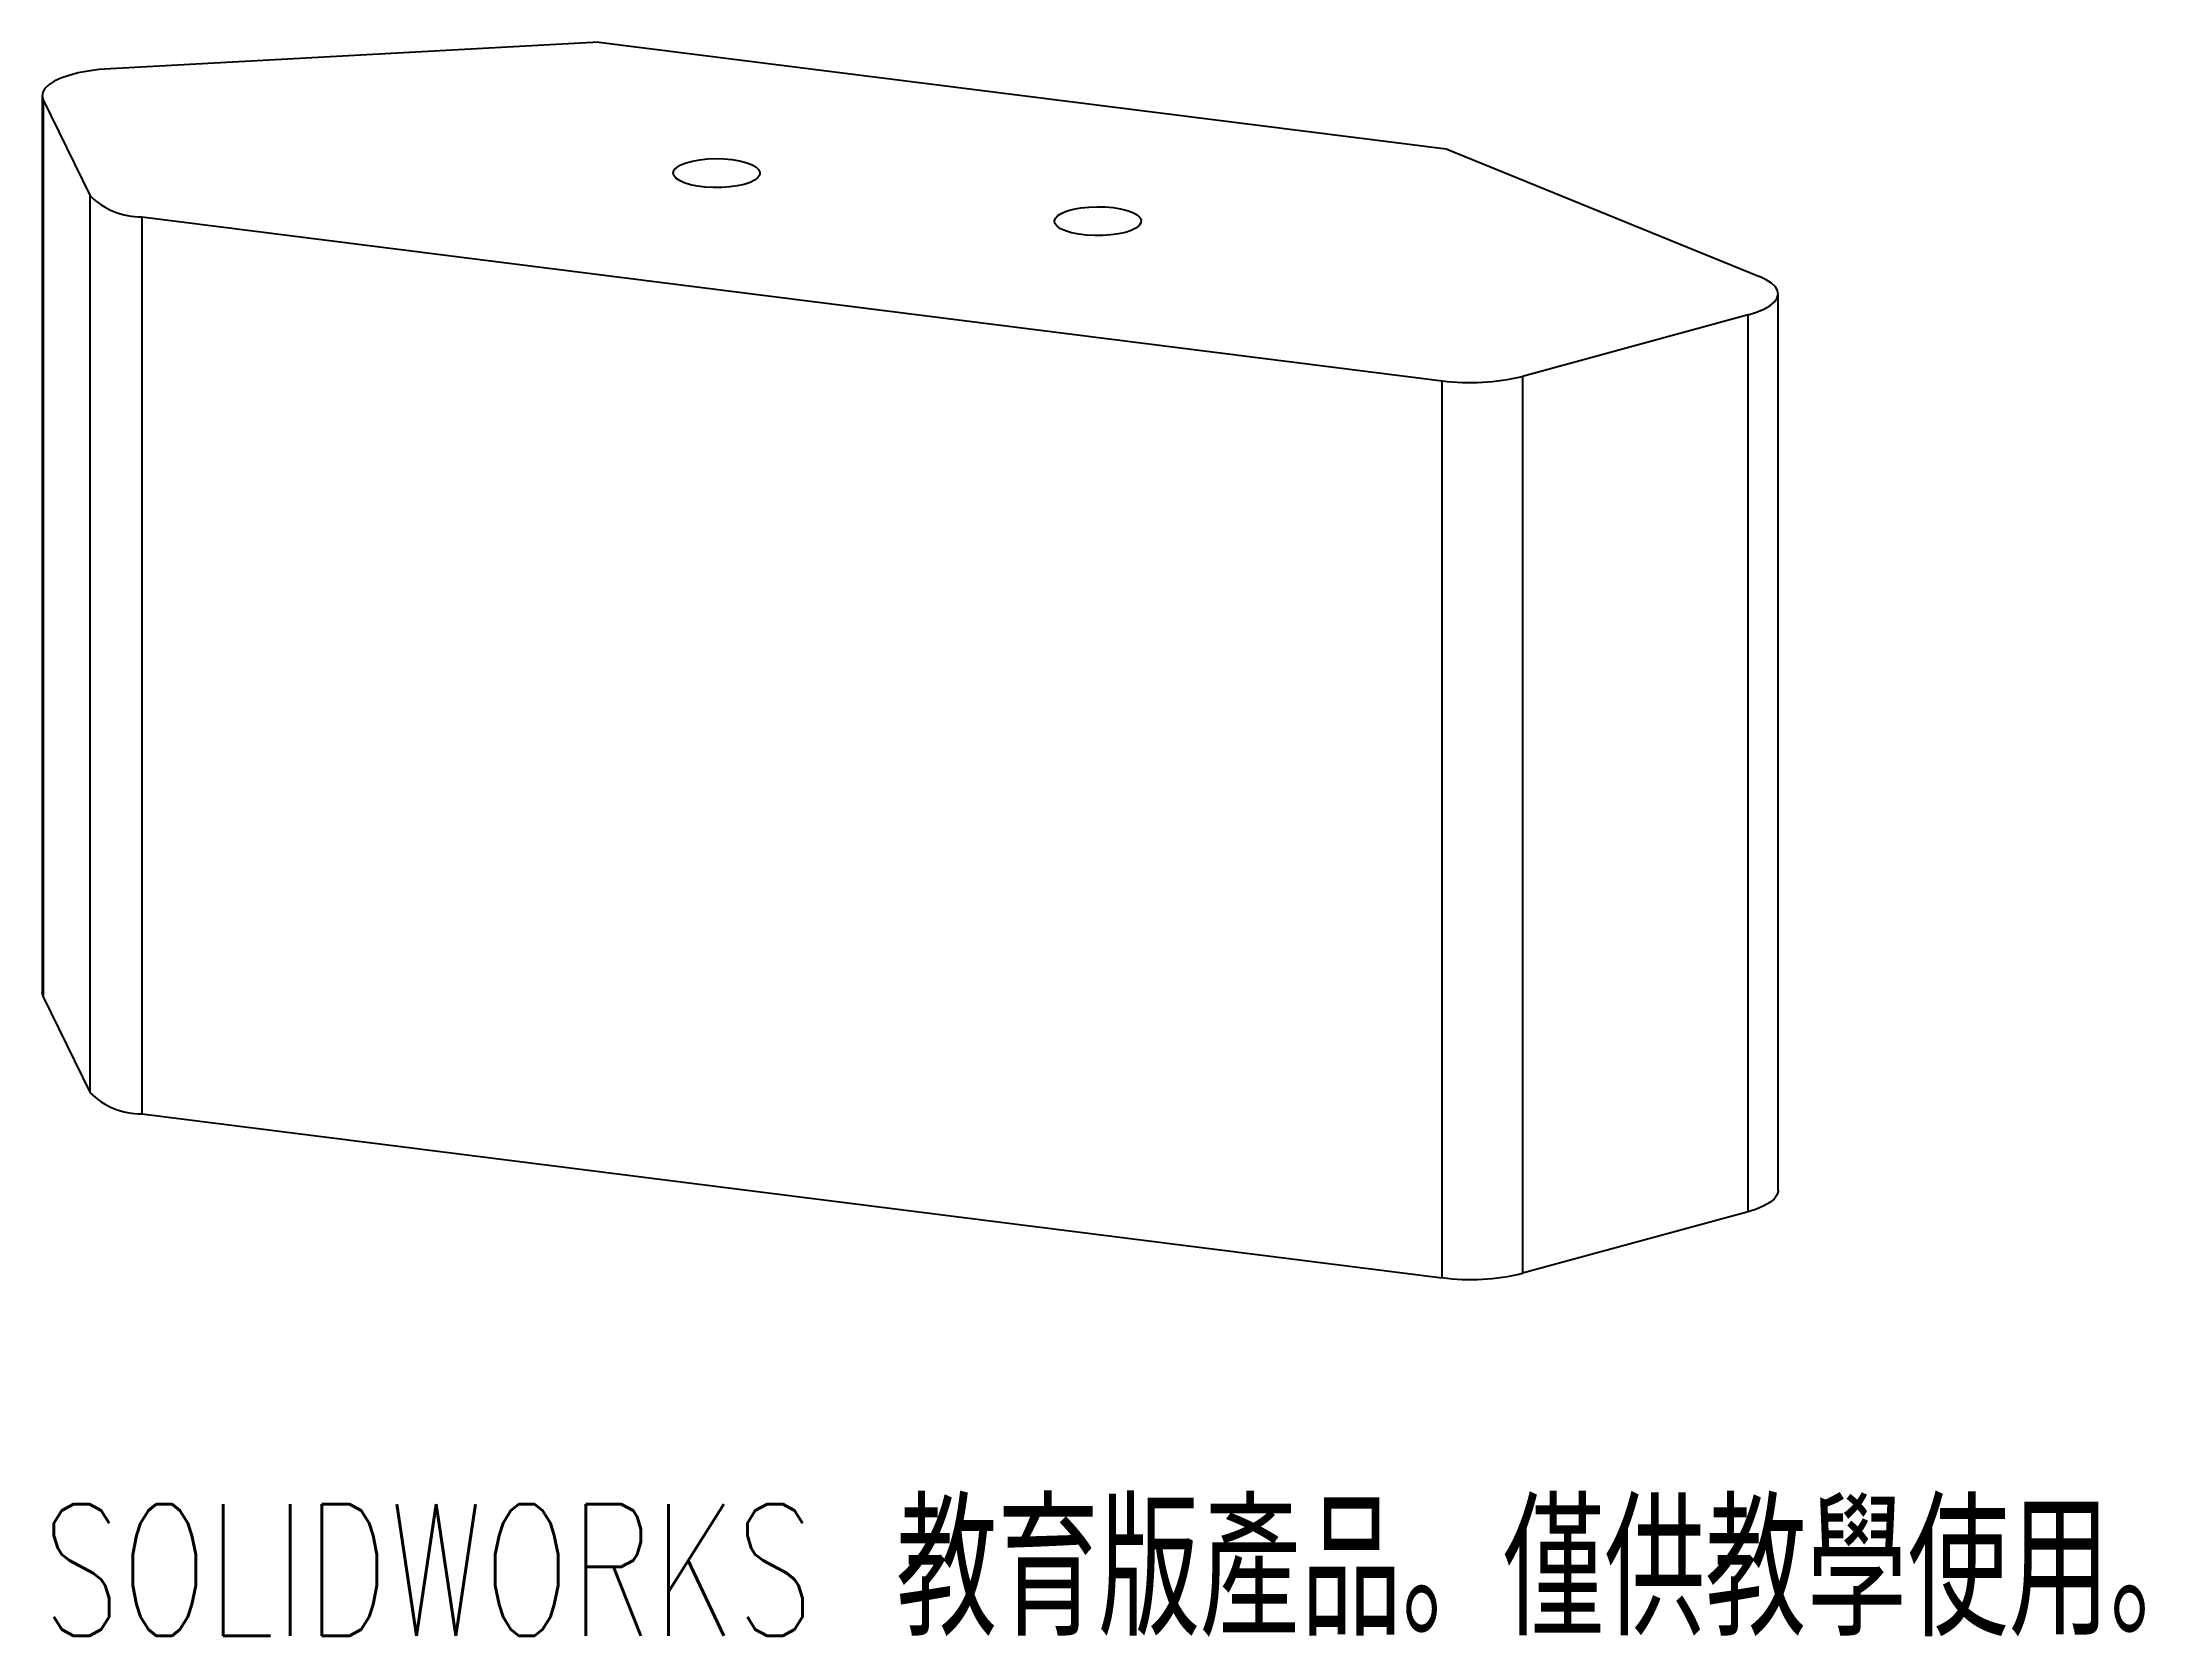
# Paper-space layout '_二等角視圖' of a CAD drawing. Header units: millimetres. Extents: x -5.6 to 71.8, y -20.4 to 38.3.
import ezdxf

# ---------------------------------------------------------------- set-up
doc = ezdxf.new("R2010")
doc.units = ezdxf.units.MM
doc.styles.add('SLDTEXTSTYLE0', font='TXT', dxfattribs={"width": 0.7, "bigfont": 'bigfont'})

psp = doc.layouts.new('_二等角視圖')

# ---------------------------------------------------------------- linework, layer by layer
at = {"color": 7, "linetype": 'Continuous', "lineweight": 25}
for p, q in [((14.866, 38.252), (-3.111, 37.272)), ((14.866, 38.252), (46.047, 34.324)), ((-5.627, 36.285), (-5.627, 3.286)), ((-5.588, 36.123), (-3.854, 32.593)), ((-5.588, 36.123), (-5.588, 3.125)), ((46.047, 34.324), (57.584, 29.625)), ((-3.854, -0.405), (-3.854, 32.593)), ((-1.954, 31.819), (45.897, 25.79)), ((-1.954, 31.819), (-1.954, -1.179)), ((58.262, -4.007), (58.262, 28.991)), ((57.162, 28.217), (48.857, 25.952)), ((57.162, -4.781), (57.162, 28.217)), ((45.897, -7.208), (45.897, 25.79)), ((48.857, 25.952), (48.857, -7.046)), ((-5.588, 3.125), (-3.854, -0.405)), ((-1.954, -1.179), (45.897, -7.208)), ((57.162, -4.781), (48.857, -7.046))]:
    psp.add_line(p, q, dxfattribs=at)
at = {"color": 7, "linetype": 'Continuous', "lineweight": 25, "flags": 128}
for points in [[(-3.111, 37.272), (-3.528, 37.238), (-3.926, 37.186), (-4.298, 37.115), (-4.635, 37.028), (-4.932, 36.925), (-5.182, 36.809), (-5.38, 36.682), (-5.521, 36.548), (-5.604, 36.408), (-5.626, 36.265), (-5.588, 36.123)], [(19.764, 33.929), (20.037, 33.885), (20.28, 33.823), (20.483, 33.748), (20.64, 33.661), (20.745, 33.566), (20.795, 33.466), (20.786, 33.365), (20.72, 33.266), (20.599, 33.173), (20.428, 33.089), (20.211, 33.018), (19.959, 32.961), (19.679, 32.922), (19.381, 32.901), (19.077, 32.899), (18.777, 32.916), (18.493, 32.952), (18.234, 33.005), (18.01, 33.073), (17.828, 33.155), (17.697, 33.246), (17.619, 33.344), (17.599, 33.445), (17.636, 33.546), (17.73, 33.642), (17.877, 33.731), (18.072, 33.809), (18.307, 33.873), (18.575, 33.922), (18.865, 33.952), (19.167, 33.964), (19.47, 33.956), (19.764, 33.929)], [(33.795, 32.161), (34.068, 32.117), (34.311, 32.056), (34.514, 31.98), (34.672, 31.894), (34.777, 31.798), (34.826, 31.698), (34.817, 31.597), (34.751, 31.498), (34.63, 31.405), (34.459, 31.321), (34.243, 31.25), (33.99, 31.193), (33.71, 31.154), (33.412, 31.133), (33.108, 31.131), (32.809, 31.148), (32.524, 31.184), (32.265, 31.237), (32.041, 31.306), (31.86, 31.387), (31.728, 31.478), (31.65, 31.576), (31.63, 31.678), (31.667, 31.778), (31.761, 31.875), (31.908, 31.963), (32.103, 32.041), (32.338, 32.106), (32.606, 32.154), (32.896, 32.184), (33.198, 32.196), (33.502, 32.188), (33.795, 32.161)], [(57.162, 28.217), (57.473, 28.315), (57.739, 28.427), (57.955, 28.55), (58.116, 28.683), (58.218, 28.821), (58.261, 28.963), (58.242, 29.106), (58.163, 29.246), (58.025, 29.381), (57.83, 29.508), (57.584, 29.625)], [(-5.588, 3.125), (-5.626, 3.267), (-5.627, 3.286)], [(58.262, -4.007), (58.261, -4.035), (58.218, -4.177), (58.116, -4.316), (57.955, -4.448), (57.739, -4.571), (57.473, -4.683), (57.162, -4.781)]]:
    psp.add_lwpolyline(points, dxfattribs=at)
at = {"color": 7, "linetype": 'Continuous', "lineweight": 25}
for centre, radius, start, end in [((-1.987, 34.459), 2.64, 224.97137, 270.70418), ((46.944, 33.801), 8.079, 262.5487, 283.69684), ((-1.987, 1.46), 2.64, 224.97137, 270.70418), ((46.944, 0.803), 8.079, 262.5487, 283.69684)]:
    psp.add_arc(centre, radius, start, end, dxfattribs=at)

# ---------------------------------------------------------------- texts
at = {"color": 7, "linetype": 'Continuous', "insert": (-5.627, -15.546), "char_height": 4.83362, "attachment_point": 1, "style": 'SLDTEXTSTYLE0'}
psp.add_mtext('SOLIDWORKS 教育版產品。僅供教學使用。', dxfattribs=at)

doc.saveas('drawing.dxf')
